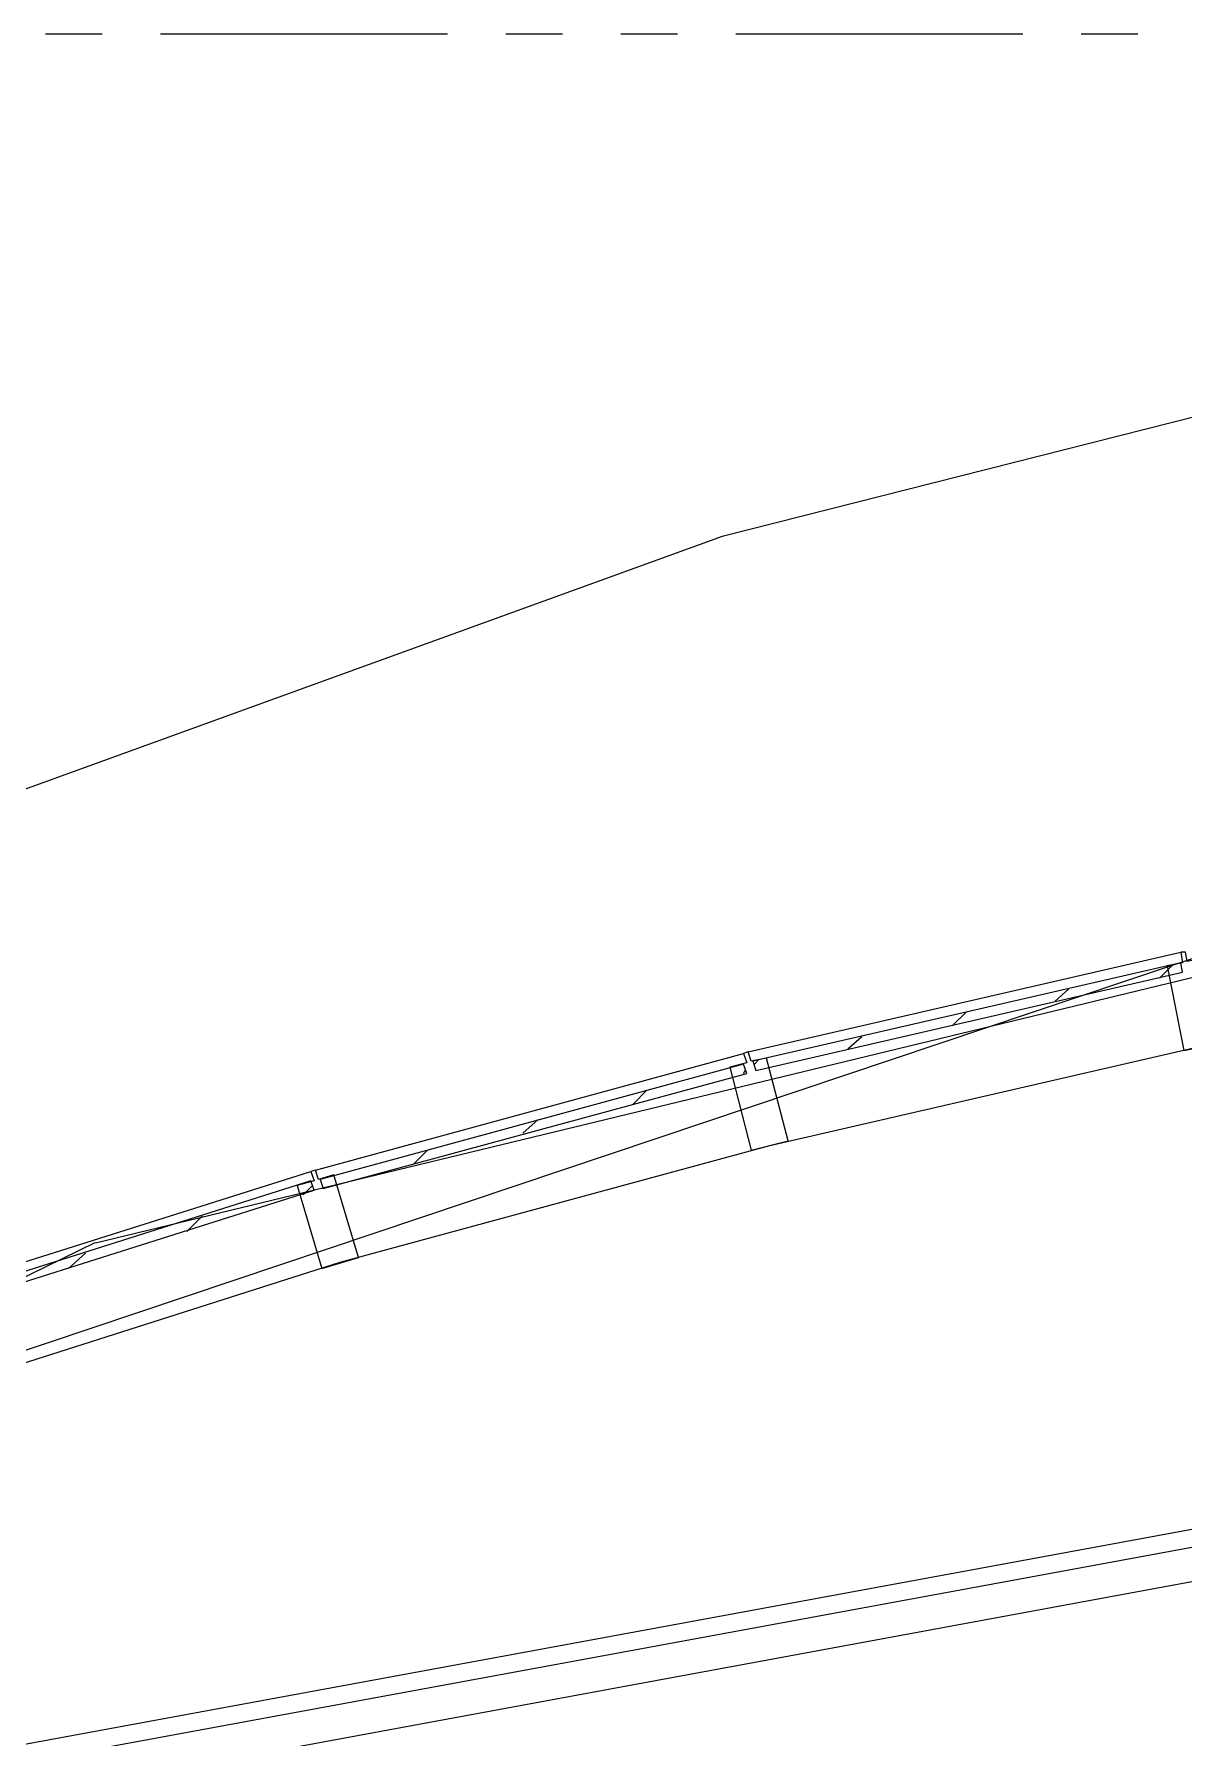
# Model space of a CAD drawing. Header units: feet. Extents: x -84 to 198, y -22 to 181.
# Drawn here: x 59.38 to 69.37, y 145.46 to 160.26 of the extents above; entities that cross this region are included whole.
import ezdxf

# ---------------------------------------------------------------- set-up
doc = ezdxf.new("R2010")
doc.units = ezdxf.units.FT
doc.layers.add('A-AREA-UNIDAD', color=30, linetype='CONTINUOUS')
doc.layers.add('A-LINEA', color=7, linetype='CONTINUOUS')

msp = doc.modelspace()

# ---------------------------------------------------------------- linework, layer by layer
at = {"layer": 'A-AREA-UNIDAD'}
msp.add_lwpolyline([(83.328, 159.5022), (74.56, 158.2222), (65.36, 155.8933), (57.408, 153.0133), (52.288, 150.7022), (48.512, 148.7289), (44.032, 146.0978), (40.08, 143.4489)], dxfattribs=at)
at = {"layer": 'A-LINEA'}
for p, q in [((93.1212, 160.1706), (36.6895, 141.2395)), ((59.9733, 160.2578), (59.48, 160.2578)), ((62.9733, 160.2578), (60.48, 160.2578)), ((63.9733, 160.2578), (63.48, 160.2578)), ((64.9733, 160.2578), (64.48, 160.2578)), ((67.9733, 160.2578), (65.48, 160.2578)), ((68.9733, 160.2578), (68.48, 160.2578)), ((118.2654, 156.262), (36.6895, 141.2395)), ((118.2654, 156.262), (36.6895, 141.2395)), ((118.2654, 156.262), (36.6895, 141.2395)), ((118.2188, 156.0962), (36.7876, 141.1026)), ((118.1216, 155.7773), (36.9919, 140.8393)), ((72.1478, 152.715), (59.9131, 149.7565)), ((65.5867, 151.4178), (69.3467, 152.2844)), ((69.16, 152.0578), (69.28, 152.1778)), ((68.2533, 151.8578), (68.3733, 151.9644)), ((67.36, 151.6444), (67.48, 151.7644)), ((66.4533, 151.4444), (66.5733, 151.5511)), ((61.8267, 150.3911), (65.5467, 151.4044)), ((65.7733, 150.6044), (69.5333, 151.4711)), ((65.5467, 151.2311), (65.56, 151.2578)), ((65.64, 151.3111), (65.68, 151.3511)), ((64.5867, 150.9644), (64.7067, 151.0844)), ((63.6267, 150.7111), (63.76, 150.8311)), ((62.04, 149.5911), (65.7733, 150.6044)), ((62.68, 150.4444), (62.8, 150.5644)), ((58.1067, 149.2178), (61.7867, 150.3778)), ((61.72, 150.1778), (61.8, 150.2578)), ((60.7067, 149.8578), (60.84, 149.9911)), ((59.9081, 149.7586), (33.7837, 137.0471)), ((59.68, 149.5378), (59.8267, 149.6711)), ((58.36, 148.4178), (62.04, 149.5911))]:
    msp.add_line(p, q, dxfattribs=at)
for points in [[(69.5467, 152.2311), (69.4, 152.2044), (69.3867, 152.2844), (69.3467, 152.2844), (69.36, 152.1911), (69.2267, 152.1644), (69.3733, 151.4311), (69.7067, 151.4978), (69.5467, 152.2311)], [(65.6533, 151.2578), (69.36, 152.1111), (69.3467, 152.1911), (65.6267, 151.3378), (65.6533, 151.2578)], [(65.7467, 151.3644), (65.6133, 151.3378), (65.5867, 151.4178), (65.5467, 151.4044), (65.5733, 151.3244), (65.4267, 151.2844), (65.6133, 150.5644), (65.9333, 150.6444), (65.7467, 151.3644)], [(61.8933, 150.2311), (65.5733, 151.2311), (65.5467, 151.3111), (61.8667, 150.3111), (61.8933, 150.2311)], [(61.9867, 150.3511), (61.8533, 150.3111), (61.8267, 150.3911), (61.7867, 150.3778), (61.8133, 150.2978), (61.6667, 150.2578), (61.88, 149.5378), (62.2, 149.6311), (61.9867, 150.3511)], [(58.1867, 149.0711), (61.8133, 150.2178), (61.7867, 150.2978), (58.16, 149.1511), (58.1867, 149.0711)]]:
    msp.add_lwpolyline(points, dxfattribs=at)

doc.saveas('drawing.dxf')
